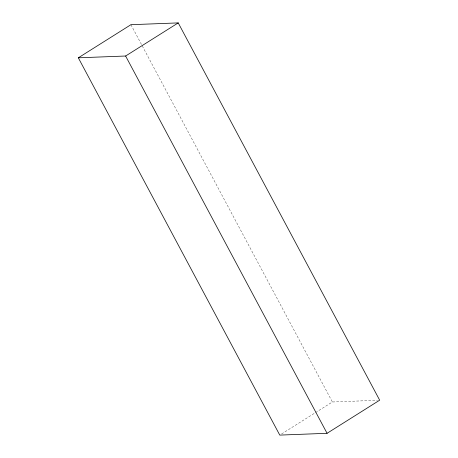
<?xml version="1.0" encoding="UTF-8"?>
<svg xmlns="http://www.w3.org/2000/svg" width="458" height="458" viewBox="0 0 458 458"><rect width="100%" height="100%" fill="white"/><g stroke="black" fill="none" stroke-linecap="round" stroke-linejoin="round"><path stroke-width="0.34" stroke-dasharray="2.29 1.72" d="M281.59 433.961L332.388 401.987L377.558 400.269M130.931 24.698L332.388 401.987"/><path stroke-width="0.69" d="M78.324 57.811L130.931 24.698L178.225 22.9L379.676 400.189L327.069 433.302L279.775 435.1L78.324 57.811L125.612 56.013L178.225 22.9M125.612 56.013L327.069 433.302"/></g></svg>
